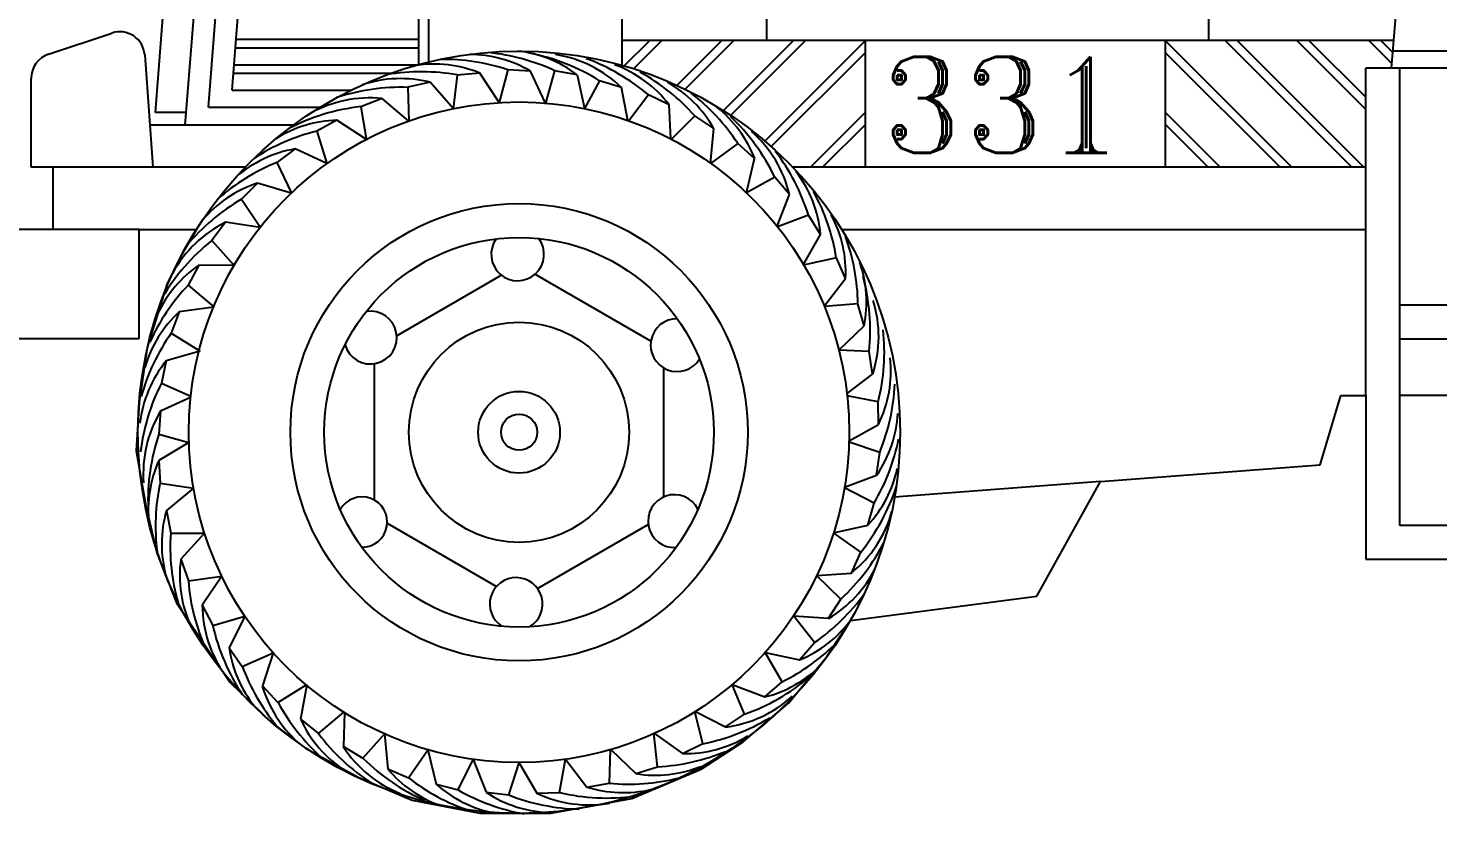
# Model space of a CAD drawing. Extents: x -121210 to 57230, y 84783 to 157800.
# Drawn here: x -32207 to -29710, y 134941 to 136332 of the extents above; entities that cross this region are included whole.
import ezdxf

# ---------------------------------------------------------------- set-up
doc = ezdxf.new("R2010")
doc.units = 0
doc.header["$MEASUREMENT"] = 0
doc.layers.get('0').update_dxf_attribs({"linetype": 'CONTINUOUS'})
doc.styles.add('ROMANT', font='romant')

# ---------------------------------------------------------------- blocks, each defined once
blk = doc.blocks.new('A$C6084676A')
for p, q in [((3.7565, 0.8805), (3.806, 1.5082)), ((2.6074, 1.2185), (2.6074, 0.8846)), ((2.6193, 0.8877), (2.6193, 1.2185)), ((2.3592, 0.8345), (2.3866, 1.1876)), ((2.3873, 0.8545), (2.4138, 1.1966)), ((2.8478, 0.8837), (2.8478, 1.1941)), ((3.5402, 1.1865), (3.5402, 0.9131)), ((2.2965, 0.8279), (2.3227, 1.1666)), ((2.3319, 0.8133), (2.3603, 1.179)), ((3.0181, 1.1531), (3.0181, 0.9131)), ((2.1703, 0.8968), (2.2453, 0.9219)), ((2.3912, 0.9045), (2.6074, 0.9045)), ((2.3919, 0.9145), (2.6074, 0.9145)), ((3.759, 0.9131), (2.8478, 0.9131)), ((2.8805, 0.9131), (2.8503, 0.883)), ((2.8947, 0.9131), (2.8612, 0.8797)), ((2.9654, 0.9131), (2.9123, 0.8601)), ((2.9795, 0.9131), (2.922, 0.8556)), ((3.0502, 0.9131), (2.9674, 0.8303)), ((3.0644, 0.9131), (2.9759, 0.8247)), ((3.1351, 0.9131), (3.0163, 0.7943)), ((3.1351, 0.899), (3.0239, 0.7878)), ((3.1351, 0.7634), (3.1351, 0.9131)), ((3.4891, 0.9131), (3.6388, 0.7634)), ((3.4891, 0.9131), (3.4891, 0.7634)), ((3.4891, 0.899), (3.6247, 0.7634)), ((3.5598, 0.9131), (3.7095, 0.7634)), ((3.574, 0.9131), (3.7237, 0.7634)), ((3.6447, 0.9131), (3.726, 0.8318)), ((3.6588, 0.9131), (3.726, 0.846)), ((3.7295, 0.9131), (3.7569, 0.8858)), ((3.7437, 0.9131), (3.7579, 0.8989)), ((4.1798, 0.9005), (3.758, 0.9005)), ((2.2839, 0.8962), (2.2937, 0.7634)), ((2.3896, 0.8845), (2.607, 0.8845)), ((2.1498, 0.7634), (2.1498, 0.8684)), ((2.3888, 0.8745), (2.5752, 0.8745)), ((2.653, 0.8723), (2.6483, 0.8325)), ((2.6798, 0.8745), (2.653, 0.8723)), ((2.7025, 0.8398), (2.6798, 0.8745)), ((2.7128, 0.8785), (2.7025, 0.8398)), ((2.7397, 0.8768), (2.7128, 0.8785)), ((2.7571, 0.8392), (2.7397, 0.8768)), ((2.768, 0.8774), (2.7571, 0.8392)), ((2.7945, 0.8726), (2.768, 0.8774)), ((2.7945, 0.8726), (2.8031, 0.8328)), ((4.1798, 0.8805), (3.726, 0.8805)), ((3.726, 0.4939), (3.726, 0.8805)), ((3.766, 0.3405), (3.766, 0.8805)), ((2.3873, 0.8545), (2.5278, 0.8545)), ((2.6209, 0.8638), (2.5947, 0.8578)), ((2.5947, 0.8578), (2.5958, 0.8177)), ((2.6483, 0.8327), (2.6209, 0.8638)), ((2.8211, 0.8655), (2.8031, 0.8328)), ((2.8468, 0.8575), (2.8211, 0.8655)), ((2.8544, 0.8187), (2.8468, 0.8575)), ((2.3592, 0.8345), (2.4914, 0.8345)), ((2.5642, 0.8446), (2.5391, 0.8349)), ((2.5391, 0.8349), (2.5459, 0.7954)), ((2.5958, 0.8177), (2.5642, 0.8446)), ((2.8788, 0.8489), (2.8558, 0.8182)), ((2.9031, 0.8372), (2.8788, 0.8489)), ((2.9052, 0.7969), (2.9031, 0.8372)), ((2.3331, 0.8279), (2.2965, 0.8279)), ((2.511, 0.8189), (2.4873, 0.806)), ((2.5457, 0.7963), (2.511, 0.8189)), ((2.9335, 0.824), (2.9059, 0.7965)), ((2.9559, 0.809), (2.9335, 0.824)), ((3.1351, 0.8283), (3.0702, 0.7634)), ((3.4891, 0.8283), (3.554, 0.7634)), ((2.4598, 0.8133), (2.2901, 0.8133)), ((2.4873, 0.806), (2.4991, 0.7677)), ((2.952, 0.7677), (2.9559, 0.809)), ((3.1351, 0.8141), (3.0844, 0.7634)), ((3.4891, 0.8142), (3.5398, 0.7634)), ((2.4615, 0.7851), (2.4399, 0.769)), ((2.4991, 0.7677), (2.4615, 0.7851)), ((2.9842, 0.7916), (2.952, 0.7677)), ((3.0042, 0.7736), (2.9842, 0.7916)), ((2.4399, 0.769), (2.4571, 0.7328)), ((2.9945, 0.7333), (3.0042, 0.7736)), ((2.4026, 0.7634), (2.1498, 0.7634)), ((2.1753, 0.7634), (2.1753, 0.6899)), ((3.0279, 0.7518), (2.9945, 0.7333)), ((3.0453, 0.7313), (3.0279, 0.7518)), ((3.726, 0.7634), (3.0494, 0.7634)), ((2.4173, 0.7448), (2.3983, 0.7257)), ((2.457, 0.7329), (2.4173, 0.7448)), ((2.3983, 0.7257), (2.4205, 0.6923)), ((3.0308, 0.6938), (3.0453, 0.7313)), ((3.0678, 0.7068), (3.0314, 0.693)), ((3.0821, 0.684), (3.0678, 0.7068)), ((2.2775, 0.6899), (2.1352, 0.6899)), ((2.2775, 0.6899), (2.345, 0.6899)), ((2.2775, 0.5614), (2.2775, 0.6899)), ((2.345, 0.6899), (2.327, 0.6593)), ((2.3795, 0.6984), (2.3633, 0.6768)), ((2.4201, 0.6924), (2.3795, 0.6984)), ((3.062, 0.6484), (3.0821, 0.684)), ((3.107, 0.6899), (3.726, 0.6899)), ((2.3633, 0.6768), (2.3895, 0.6476)), ((2.327, 0.6593), (2.3099, 0.625)), ((3.1007, 0.6566), (3.0616, 0.6479)), ((3.1116, 0.6319), (3.1007, 0.6566)), ((2.348, 0.6478), (2.3351, 0.6242)), ((2.3895, 0.6476), (2.348, 0.6478)), ((2.7054, 0.6359), (2.5816, 0.5644)), ((2.3099, 0.625), (2.287, 0.5505)), ((2.3351, 0.6242), (2.3658, 0.5984)), ((3.0864, 0.5994), (3.1116, 0.6319)), ((3.1262, 0.6021), (3.0863, 0.5991)), ((3.1335, 0.5762), (3.1262, 0.6021)), ((4.186, 0.6005), (3.766, 0.6005)), ((2.3247, 0.5926), (2.3153, 0.5674)), ((2.3651, 0.5983), (2.3247, 0.5926)), ((2.3153, 0.5674), (2.3493, 0.5462)), ((3.1038, 0.5474), (3.1335, 0.5762)), ((2.0987, 0.5614), (2.2775, 0.5614)), ((2.287, 0.5505), (2.2775, 0.4857)), ((4.186, 0.5605), (3.766, 0.5605)), ((2.3094, 0.5348), (2.3037, 0.5085)), ((2.3478, 0.5459), (2.3094, 0.5348)), ((3.1395, 0.5458), (3.1038, 0.5474)), ((3.1436, 0.5192), (3.1395, 0.5458)), ((3.1133, 0.4961), (3.1436, 0.5192)), ((2.3037, 0.5085), (2.3383, 0.4933)), ((2.2775, 0.4857), (2.2737, 0.4284)), ((2.3381, 0.4914), (2.3026, 0.4753)), ((3.1501, 0.4866), (3.1136, 0.4935)), ((3.1504, 0.4597), (3.1501, 0.4866)), ((3.6721, 0.4122), (3.6965, 0.4939)), ((3.6965, 0.4939), (3.726, 0.4939)), ((3.726, 0.4939), (3.726, 0.3005)), ((3.9087, 0.4939), (3.766, 0.4939)), ((2.3026, 0.4753), (2.3007, 0.4484)), ((3.1158, 0.4405), (3.1504, 0.4597)), ((2.3007, 0.4484), (2.3362, 0.4386)), ((2.3362, 0.4386), (2.3007, 0.4172)), ((3.1519, 0.4265), (3.1158, 0.4389)), ((2.2737, 0.4284), (2.2851, 0.3635)), ((2.3007, 0.4172), (2.302, 0.3903)), ((3.1483, 0.3999), (3.1519, 0.4265)), ((3.1105, 0.3855), (3.1483, 0.3999)), ((3.4126, 0.3924), (3.6721, 0.4122)), ((2.302, 0.3903), (2.3416, 0.3843)), ((2.3416, 0.3843), (2.3096, 0.358)), ((3.1453, 0.3668), (3.1096, 0.3851)), ((3.4126, 0.3924), (3.1694, 0.3738)), ((3.3375, 0.2571), (3.4126, 0.3924)), ((3.1379, 0.3409), (3.1453, 0.3668)), ((2.2851, 0.3635), (2.2984, 0.3082)), ((2.3096, 0.358), (2.3147, 0.3315)), ((2.5702, 0.3432), (2.6994, 0.2685)), ((3.0975, 0.3318), (3.1379, 0.3409)), ((4.186, 0.3405), (3.766, 0.3405)), ((2.3147, 0.3315), (2.3548, 0.3312)), ((2.3546, 0.3312), (2.3267, 0.3006)), ((3.1295, 0.3089), (3.0975, 0.3318)), ((2.2984, 0.3082), (2.3213, 0.249)), ((2.3267, 0.3006), (2.3355, 0.2752)), ((3.1185, 0.2843), (3.1295, 0.3089)), ((3.726, 0.3005), (4.226, 0.3005)), ((3.0774, 0.2813), (3.1185, 0.2843)), ((2.3355, 0.2752), (2.3752, 0.2806)), ((2.3752, 0.2806), (2.3519, 0.2463)), ((3.1061, 0.2535), (3.0772, 0.2813)), ((3.0916, 0.2308), (3.1061, 0.2535)), ((3.1173, 0.2282), (3.3375, 0.2571)), ((2.3213, 0.249), (2.3499, 0.207)), ((2.3519, 0.2463), (2.3643, 0.2224)), ((2.3643, 0.2224), (2.4021, 0.2332)), ((2.4021, 0.2332), (2.3836, 0.1961)), ((3.0749, 0.2022), (3.0502, 0.2338)), ((3.0503, 0.2337), (3.0916, 0.2308)), ((3.0898, 0.1861), (3.1173, 0.2282)), ((2.3499, 0.207), (2.3843, 0.1555)), ((3.0573, 0.1818), (3.0749, 0.2022)), ((2.3836, 0.1961), (2.3991, 0.1741)), ((2.3991, 0.1741), (2.4358, 0.1902)), ((2.4357, 0.19), (2.4229, 0.1509)), ((3.0168, 0.1905), (3.0573, 0.1818)), ((3.0367, 0.1557), (3.0168, 0.1905)), ((3.0441, 0.1307), (3.0898, 0.1861)), ((2.3843, 0.1555), (2.4338, 0.1078)), ((2.4229, 0.1509), (2.4413, 0.1313)), ((2.4413, 0.1313), (2.4753, 0.1525)), ((2.4752, 0.1524), (2.468, 0.1116)), ((2.9922, 0.1176), (2.9776, 0.1525)), ((2.9776, 0.1525), (3.0164, 0.138)), ((3.0164, 0.138), (3.0367, 0.1557)), ((2.4891, 0.0949), (2.5189, 0.12)), ((2.5197, 0.1195), (2.5185, 0.0793)), ((2.9432, 0.0828), (2.9335, 0.1203)), ((2.9345, 0.1209), (2.9699, 0.1025)), ((2.9699, 0.1025), (2.9922, 0.1176)), ((2.9907, 0.0849), (3.0441, 0.1307)), ((2.4338, 0.1078), (2.4739, 0.0773)), ((2.468, 0.1116), (2.4891, 0.0949)), ((2.5417, 0.0658), (2.5683, 0.0957)), ((2.5671, 0.0943), (2.5709, 0.0531)), ((2.8896, 0.0555), (2.8852, 0.0954)), ((2.8859, 0.0948), (2.9189, 0.071)), ((2.9411, 0.0525), (2.9907, 0.0849)), ((2.4739, 0.0773), (2.5368, 0.0429)), ((2.5185, 0.0793), (2.5417, 0.0658)), ((2.5956, 0.0424), (2.6184, 0.0754)), ((2.6184, 0.0754), (2.628, 0.0351)), ((2.8327, 0.036), (2.8341, 0.0761)), ((2.8344, 0.0758), (2.8639, 0.0474)), ((2.9189, 0.071), (2.9432, 0.0828)), ((2.5709, 0.0531), (2.5956, 0.0424)), ((2.654, 0.0282), (2.6718, 0.0641)), ((2.6717, 0.0639), (2.6871, 0.0254)), ((2.7138, 0.0222), (2.7263, 0.0603)), ((2.7263, 0.0603), (2.7469, 0.0244)), ((2.7739, 0.0251), (2.7807, 0.0643)), ((2.7807, 0.0643), (2.8062, 0.0316)), ((2.8591, 0.0181), (2.9411, 0.0525)), ((2.8639, 0.0474), (2.8896, 0.0555)), ((2.5368, 0.0429), (2.5997, 0.0162)), ((2.628, 0.0351), (2.654, 0.0282)), ((2.8062, 0.0316), (2.8327, 0.036)), ((2.6871, 0.0254), (2.7138, 0.0222)), ((2.7469, 0.0244), (2.7739, 0.0251)), ((2.7637, 0.0009), (2.8591, 0.0181)), ((2.5997, 0.0162), (2.6798, 0.0009)), ((2.6798, 0.0009), (2.7637, 0.0009))]:
    blk.add_line(p, q)
for points in [[(2.8816, 0.5579), (2.7446, 0.637)], [(2.5551, 0.5314), (2.5551, 0.3704)], [(2.8968, 0.3741), (2.8968, 0.5264)], [(2.7479, 0.2659), (2.8786, 0.3414)]]:
    blk.add_lwpolyline(points)
for radius in [0.45, 0.39, 0.27, 0.23, 0.13, 0.0483, 0.0213]:
    blk.add_circle((2.726, 0.4505), radius)
for centre, radius, start, end in [((2.2546, 0.894), 0.0294, 4.2331, 108.4483), ((2.7083, 0.7586), 0.143, 52.8885, 83.4054), ((2.1798, 0.8684), 0.03, 108.4482, 180), ((2.6256, 0.7422), 0.143, 67.709, 99.016), ((2.6365, 0.647), 0.2438, 71.7615, 90.8682), ((2.6671, 0.7536), 0.143, 59.5034, 90.0203), ((2.6656, 0.6562), 0.2438, 65.1466, 84.2533), ((2.6917, 0.6589), 0.2438, 57.961, 78.9392), ((2.7469, 0.7552), 0.143, 45.7028, 81.0805), ((2.7213, 0.6628), 0.2438, 49.7553, 69.8112), ((2.7897, 0.7502), 0.143, 37.4972, 69.9366), ((2.5862, 0.7251), 0.143, 75.9488, 108.3882), ((2.6105, 0.6323), 0.2438, 79.9672, 99.4861), ((2.751, 0.6624), 0.2438, 41.5155, 61.0345), ((2.5871, 0.6141), 0.2438, 88.2069, 108.2628), ((2.8312, 0.7391), 0.143, 29.2574, 60.5644), ((2.7805, 0.6578), 0.2438, 33.3099, 52.4166), ((2.5663, 0.5927), 0.2438, 96.4126, 117.3908), ((2.5497, 0.7024), 0.143, 84.1544, 119.5321), ((2.8708, 0.7223), 0.143, 21.0518, 51.5687), ((2.515, 0.676), 0.143, 91.6049, 122.1219), ((2.8081, 0.6463), 0.2438, 25.6412, 46.6194), ((2.5457, 0.5694), 0.2438, 103.8631, 122.9698), ((2.9062, 0.6982), 0.143, 13.383, 48.7607), ((2.4859, 0.6442), 0.143, 99.8106, 131.1176), ((2.5315, 0.5431), 0.2438, 112.0687, 131.5877), ((2.8352, 0.6338), 0.2438, 17.4355, 37.4914), ((2.9397, 0.6711), 0.143, 5.1774, 37.6168), ((2.4616, 0.6088), 0.143, 108.0503, 140.4897), ((2.86, 0.6176), 0.2438, 9.1958, 28.7147), ((2.5213, 0.5153), 0.2438, 120.3085, 140.3643), ((2.9688, 0.6396), 0.143, 356.9376, 28.2446), ((2.4427, 0.5702), 0.143, 116.256, 151.6336), ((2.5151, 0.4861), 0.2438, 128.5141, 149.4923), ((2.7243, 0.6606), 0.0312, 144.1468, 36.78), ((2.8825, 0.5979), 0.2438, 0.9901, 20.0968), ((2.9933, 0.6041), 0.143, 348.732, 19.2489), ((2.4287, 0.5298), 0.143, 124.3624, 154.8793), ((2.897, 0.5706), 0.2438, 354.1674, 15.1456), ((2.5123, 0.4567), 0.2438, 136.6205, 155.7272), ((3.0077, 0.5636), 0.143, 341.9092, 17.2869), ((2.4214, 0.4873), 0.143, 132.568, 163.875), ((2.5505, 0.5623), 0.0312, 195.7391, 99.2735), ((2.9125, 0.5534), 0.0312, 89.2344, 328.5274), ((2.5145, 0.427), 0.2438, 144.8261, 164.3451), ((2.9136, 0.5457), 0.2438, 345.9617, 6.0176), ((2.4202, 0.4444), 0.143, 140.8078, 173.2472), ((3.0222, 0.523), 0.143, 333.7036, 6.143), ((2.521, 0.398), 0.2438, 153.0659, 173.1218), ((2.9263, 0.519), 0.2438, 337.7219, 357.2409), ((2.4252, 0.4017), 0.143, 149.0134, 184.3911), ((3.0306, 0.4809), 0.143, 325.4638, 356.7708), ((2.5316, 0.3701), 0.2438, 161.2716, 182.2498), ((2.9352, 0.4905), 0.2438, 329.5163, 348.623), ((2.4311, 0.3585), 0.143, 155.7868, 186.3037), ((3.0329, 0.4379), 0.143, 317.2582, 347.7751), ((2.5405, 0.3398), 0.2438, 168.0449, 187.1516), ((2.9398, 0.462), 0.2438, 321.097, 342.0752), ((2.5406, 0.3445), 0.0297, 269.3502, 150.1383), ((2.9095, 0.3456), 0.0312, 26.8914, 273.6121), ((2.447, 0.3185), 0.143, 163.9924, 195.2994), ((3.0288, 0.3957), 0.143, 308.8388, 344.2165), ((2.5579, 0.3156), 0.2438, 176.2505, 195.7695), ((2.9402, 0.4321), 0.2438, 312.8914, 332.9472), ((2.4683, 0.2813), 0.143, 172.2322, 204.6716), ((3.0188, 0.3538), 0.143, 300.6332, 333.0726), ((2.5785, 0.2943), 0.2438, 184.4903, 204.5462), ((2.7226, 0.2477), 0.0312, 300.5672, 237.5122), ((2.9362, 0.4027), 0.2438, 304.6516, 324.1705), ((2.4949, 0.2474), 0.143, 180.4378, 215.8155), ((2.6021, 0.276), 0.2438, 192.6959, 213.6741), ((3.0028, 0.3139), 0.143, 292.3934, 323.7004), ((2.9281, 0.374), 0.2438, 296.446, 315.5526), ((2.5251, 0.2165), 0.143, 188.1895, 218.7064), ((2.6276, 0.2593), 0.2438, 200.4476, 219.5543), ((2.9814, 0.2766), 0.143, 284.1878, 314.7047), ((2.56, 0.1912), 0.143, 196.3951, 227.7021), ((2.9112, 0.3475), 0.2438, 289.4071, 310.3853), ((2.9521, 0.2443), 0.143, 277.149, 312.5267), ((2.6553, 0.2482), 0.2438, 208.6532, 228.1722), ((2.598, 0.1712), 0.143, 204.6349, 237.0743), ((2.8958, 0.3219), 0.2438, 281.2015, 301.2574), ((2.6841, 0.2412), 0.2438, 216.893, 236.9489), ((2.9216, 0.214), 0.143, 268.9434, 301.3828), ((2.6386, 0.1568), 0.143, 212.8405, 248.2181), ((2.877, 0.299), 0.2438, 272.9617, 292.4807), ((2.7138, 0.2384), 0.2438, 225.0986, 246.0768), ((2.6806, 0.1447), 0.143, 219.8573, 250.3743), ((2.887, 0.1885), 0.143, 260.7036, 292.0106), ((2.7453, 0.2348), 0.2438, 232.1155, 251.2221), ((2.7235, 0.1415), 0.143, 228.0629, 259.3699), ((2.855, 0.2788), 0.2438, 264.7561, 283.8628), ((2.7747, 0.24), 0.2438, 240.3211, 259.84), ((2.7664, 0.1444), 0.143, 236.3027, 268.7421), ((2.8029, 0.2492), 0.2438, 248.5609, 268.6167), ((2.8085, 0.1535), 0.143, 244.5083, 279.886), ((2.8297, 0.2624), 0.2438, 256.7665, 277.7447), ((2.8492, 0.168), 0.143, 252.498, 283.0149)]:
    blk.add_arc(centre, radius, start, end)
at = {"style": 'ROMANT'}
blk.add_text('331', height=0.11321, dxfattribs=at).set_placement((3.1533, 0.7805))
blk = doc.blocks.new('A$C56632E43')
at = {"xscale": 1000, "yscale": 1000, "zscale": 1000}
blk.add_blockref('A$C6084676A', (0, 0), dxfattribs=at)

msp = doc.modelspace()

# ---------------------------------------------------------------- block references
at = {"xscale": 1.5, "yscale": 1.5, "zscale": 1.5}
msp.add_blockref('A$C56632E43', (-35426, 134940.6), dxfattribs=at)

doc.saveas('drawing.dxf')
